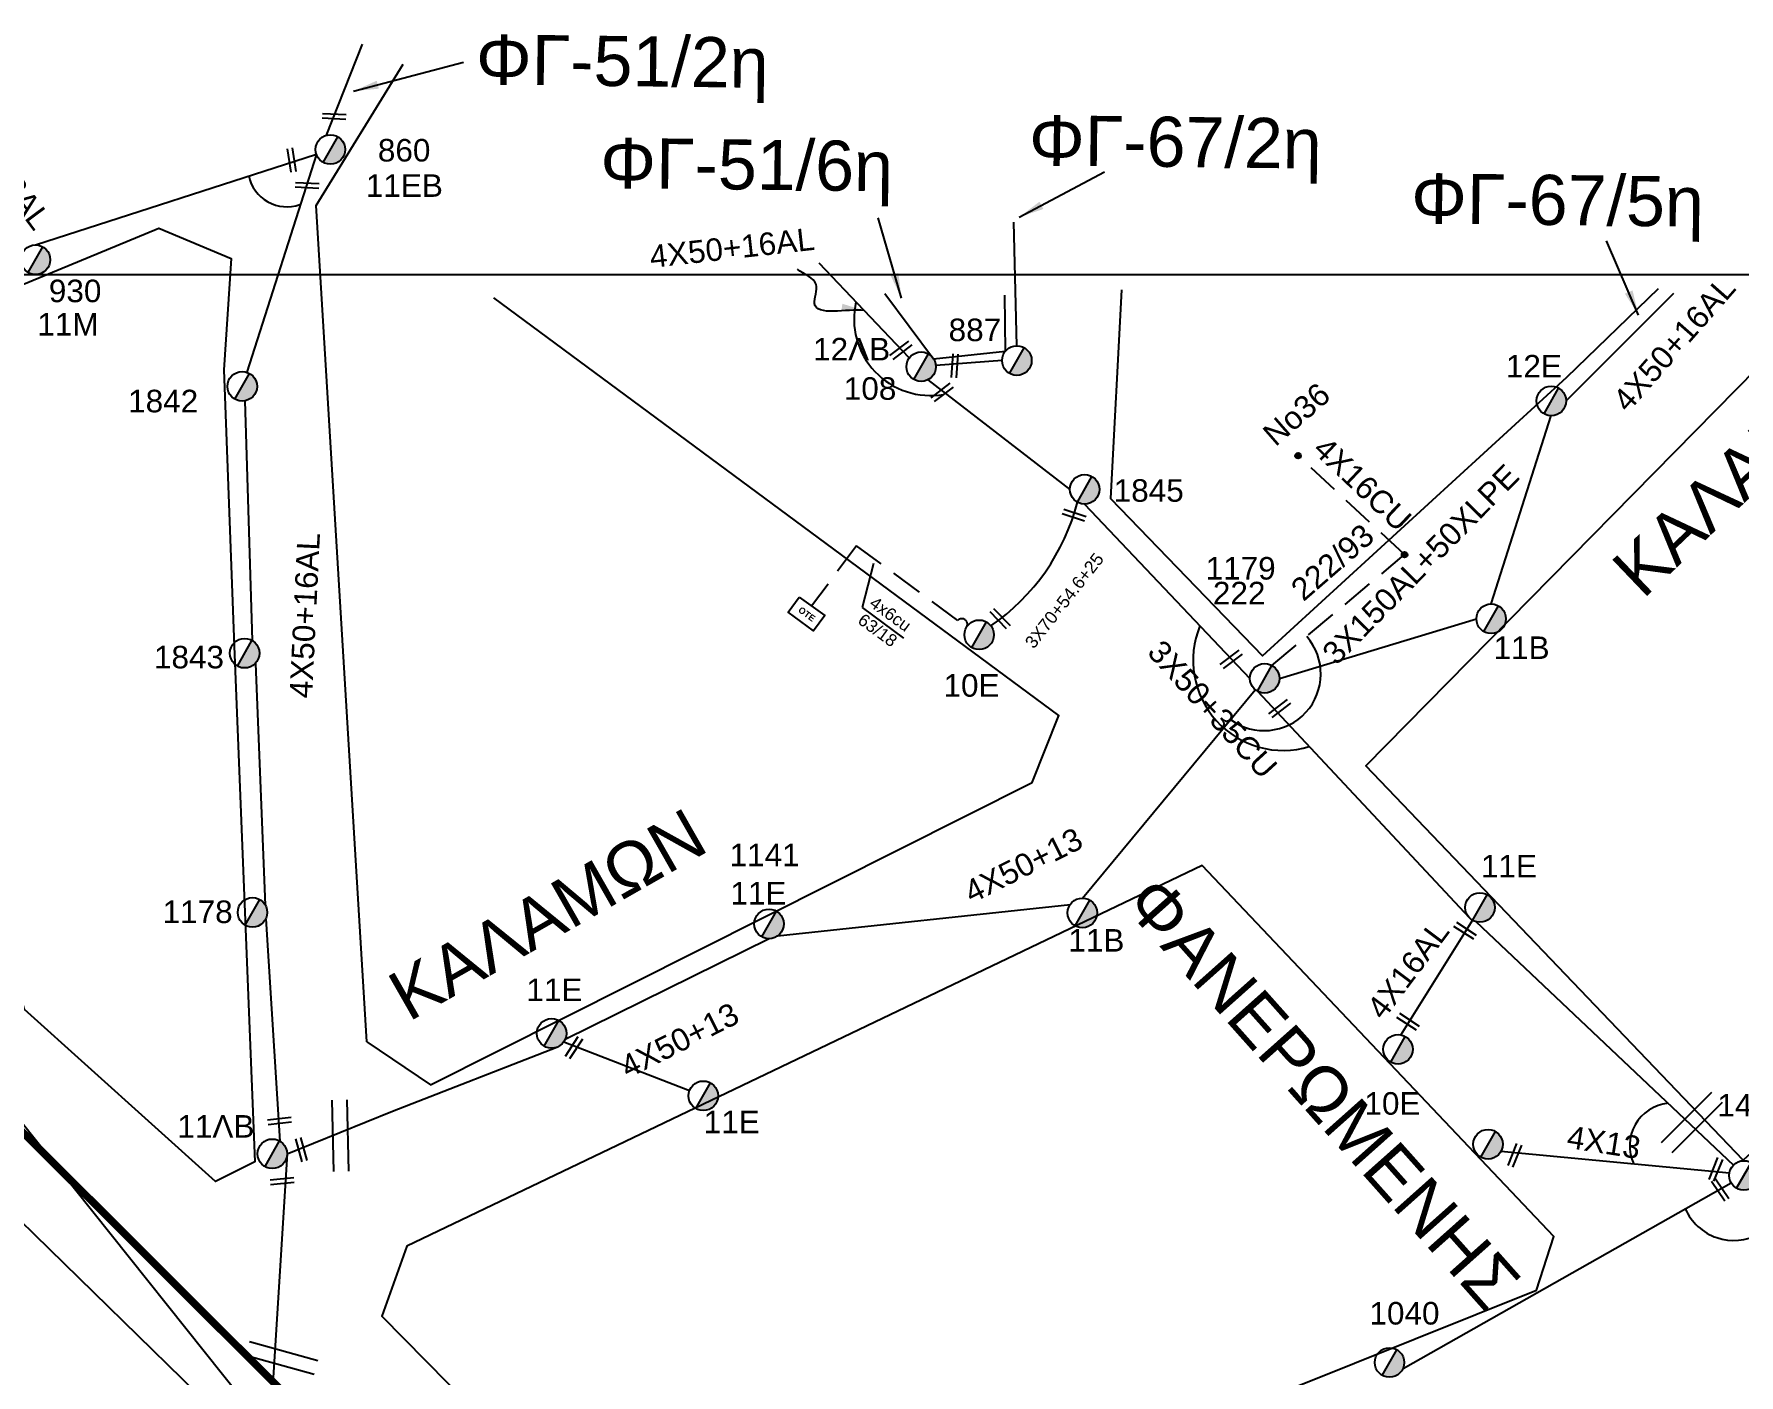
# Model space of a CAD drawing. Header units: millimetres. Extents: x 1642 to 3063, y 749 to 1773.
# Drawn here: x 2382.4 to 2518.5, y 1665.8 to 1772.8 of the extents above; entities that cross this region are included whole.
import ezdxf

# ---------------------------------------------------------------- set-up
doc = ezdxf.new("R2010")
doc.units = ezdxf.units.MM
doc.linetypes.add('ACAD_ISO08W100', pattern=[36, 24, -3, 6, -3])
doc.linetypes.add('DASHED', pattern=[19.05, 12.7, -6.35])
for name, color, linetype in [('Eπιγραφές - Σχήματα', 7, 'Continuous'), ('Pillar OTE', 7, 'Continuous'), ('Άγνωστα', 7, 'Continuous'), ('Γέφυρες Εναέριου Δικτύου', 7, 'Continuous'), ('Γυμνά εναέρια ΧΤ (3Φ)   3x50+35CU', 7, 'Continuous'), ('Γυμνά εναέρια ΧΤ (3Φ)   4x16AL', 7, 'Continuous'), ('Γυμνά εναέρια ΧΤ και ΦΟΠ (3Φ)   4x50+16AL', 7, 'Continuous'), ('Εναέρια παροχή ΧΤ 4x16', 7, 'SYN_LINE'), ('Επιγραφές - Σχήματα', 7, 'Continuous'), ('Καλώδια ΧΤ   3x150AL+50XLPE', 7, 'DASHED'), ('Καλώδια ΧΤ   4x6AL', 7, 'DASHED'), ('Μηχανική τομή', 7, 'Continuous'), ('Στύλος ΦΜ', 7, 'Continuous'), ('Στύλος ΦΜ @ 1', 7, 'Continuous'), ('Συνδέσεις', 7, 'Continuous'), ('Συνεστραμμένα ΧΤ   3x70+54.6+25 AL', 7, 'SYN_LINE'), ('Συνεστραμμένα ΧΤ   4x120+25 AL', 7, 'SYN_LINE'), ('Τομή', 7, 'Continuous'), ('Υπόβαθρο ΔΕΗ', 7, 'Continuous'), ('Υπόγεια καλώδια Παροχών ΧΤ   4x16CU', 7, 'DASHED'), ('Υπόγεια καλώδια Παροχών ΧΤ   4x50AL', 7, 'DASHED')]:
    doc.layers.add(name, color=color, linetype=linetype)
doc.styles.get("Standard").update_dxf_attribs({"font": 'arial.ttf'})
doc.linetypes.add('SYN_LINE', pattern='A,0.5,-0.0001,["/\\/\\/\\/",Standard,S=0.1,R=0,X=0,Y=-0.05],-0.25', length=0.7501)
doc.dimstyles.new('ISO-25', dxfattribs={"dimtxt": 2.5, "dimasz": 2.5, "dimexe": 1.25, "dimexo": 0.625, "dimtad": 1, "dimtxsty": 'Standard', "dimcen": 2.5, "dimaunit": 2, "dimazin": 0, "dimtfac": 1, "dimtmove": 0, "dimatfit": 3, "dimfxl": 1, "dimarcsym": 0})

# ---------------------------------------------------------------- blocks, each defined once
blk = doc.blocks.new('ΥΠΑΡΧΩΝ ΤΣΙΜΕΝΤΕΝΙΟΣ ΣΤΥΛΟΣ')
at = {"layer": 'Στύλος ΦΜ'}
blk.add_hatch(color=7, dxfattribs=at).paths.add_polyline_path([(-1.29, -2.28, 0.574793), (2.62, 0, 0.268822), (1.3, 2.27)])
at = {"layer": 'Στύλος ΦΜ', "color": 7}
blk.add_line((-1.29, -2.28), (1.3, 2.27), dxfattribs=at)
blk.add_circle((0, 0), 2.62, dxfattribs=at)
at = {"layer": 'Στύλος ΦΜ', "flags": 4}
for tag, p in [('ΑΡΙΘΜΟΣ', (-4.68, 8.05)), ('ΤΥΠΟΣ', (-4.91, 3.03))]:
    blk.add_attdef(tag, p, '', height=4, dxfattribs=at)
blk = doc.blocks.new('ΜΗΧΑΝΙΚΗ ΤΟΜΗ')
at = {"layer": 'Μηχανική τομή', "ltscale": 40}
for p, q in [((-1.89, 0.78), (1.89, 0.78)), ((1.89, 0), (-1.89, 0))]:
    blk.add_line(p, q, dxfattribs=at)
blk = doc.blocks.new('ΤΟΜΗ')
at = {"layer": 'Τομή', "ltscale": 40}
for p, q in [((-5.68, 0), (5.68, 0)), ((5.68, -2.33), (-5.68, -2.33))]:
    blk.add_line(p, q, dxfattribs=at)
blk = doc.blocks.new('_ΣΥΝΔΕΣΗ')
at = {"layer": 'Συνδέσεις', "linetype": 'SYN_LINE', "ltscale": 40}
blk.add_hatch(color=256, dxfattribs=at).paths.add_polyline_path([(0.5, -0.01, 1), (-0.5, -0.01, 1)])
at = {"layer": 'Συνδέσεις'}
blk.add_circle((0, -0.01), 0.5, dxfattribs=at)
blk = doc.blocks.new('PILLAR ΟΤΕ')
at = {"layer": 'Pillar OTE', "ltscale": 40}
blk.add_lwpolyline([(-3.31, 2.02), (3.39, 2.02), (3.39, -1.99), (-3.31, -1.99)], close=True, dxfattribs=at)
at = {"layer": 'Pillar OTE', "insert": (-1.81, 0.71), "char_height": 1.3575, "width": 109.961, "attachment_point": 1}
blk.add_mtext('{\\fArial|b1|i0|c161|p34;OTE}', dxfattribs=at)

msp = doc.modelspace()

# ---------------------------------------------------------------- linework, layer by layer
at = {"layer": 'Άγνωστα', "color": 1, "ltscale": 0.2}
for points in [[(2460.59, 1757.79), (2460.84, 1747.92)], [(2459.69, 1746.75), (2454.4, 1746.35)]]:
    msp.add_lwpolyline(points, dxfattribs=at)
at = {"layer": 'Άγνωστα', "color": 27, "ltscale": 0.2}
for points in [[(2498.74, 1727.32), (2503.54, 1742.36)], [(2481.83, 1721.38), (2497.56, 1726.14)], [(2466.1, 1703.84), (2479.9, 1720.47)], [(2441.76, 1700.82), (2465.15, 1703.34)], [(2424.81, 1692.59), (2441.08, 1700.61)], [(2402.6, 1683.43), (2411.03, 1686.82), (2424.15, 1691.94)], [(2424.7, 1692.38), (2434.73, 1688.48)]]:
    msp.add_lwpolyline(points, dxfattribs=at)
at = {"layer": 'Άγνωστα', "color": 2, "ltscale": 0.2}
msp.add_lwpolyline([(2517.76, 1681.89), (2499.51, 1683.61)], dxfattribs=at)
at = {"layer": 'Γέφυρες Εναέριου Δικτύου'}
for points in [[(2399.54, 1761.5, 0.453173), (2403.61, 1759.2, -21.412282)], [(2448.02, 1751.44, 0.536141), (2455.02, 1744.05, 3.57689)], [(2475.49, 1725.58, 0.632392), (2484.22, 1715.93, -2.701424)], [(2477.93, 1718.09, 0.897978), (2484.01, 1724.72, -5.951173)], [(2512.86, 1687.46, 0.520833), (2510.13, 1682.61, -12.523069)], [(2514.23, 1679.04, 0.43991), (2520.15, 1677.04, 0.447617)]]:
    msp.add_lwpolyline(points, format="xyb", dxfattribs=at)
at = {"layer": 'Γυμνά εναέρια ΧΤ (3Φ)   3x50+35CU', "color": 2, "ltscale": 0.2}
for points in [[(2453.76, 1745.21), (2465.11, 1736.47)], [(2466.28, 1735.29), (2479.47, 1721.38)], [(2480.08, 1720.37), (2496.97, 1702.29)], [(2497.51, 1701.96), (2518.08, 1682.53)]]:
    msp.add_lwpolyline(points, dxfattribs=at)
at = {"layer": 'Γυμνά εναέρια ΧΤ (3Φ)   4x16AL', "color": 2, "ltscale": 0.2}
msp.add_lwpolyline([(2497.25, 1702.07), (2491.52, 1692.93)], dxfattribs=at)
at = {"layer": 'Γυμνά εναέρια ΧΤ και ΦΟΠ (3Φ)   4x50+16AL', "color": 1, "ltscale": 0.2}
for points in [[(2405.74, 1764.74), (2408.62, 1772)], [(2404.94, 1763.24), (2399.38, 1745.82)], [(2399.22, 1743.53), (2399.8, 1724.41)], [(2400.07, 1722.58), (2400.86, 1703.28)], [(2400.9, 1702.19), (2402.01, 1684.45)], [(2402.6, 1683.43), (2401.26, 1661.74)]]:
    msp.add_lwpolyline(points, dxfattribs=at)
at = {"layer": 'Γυμνά εναέρια ΧΤ και ΦΟΠ (3Φ)   4x50+16AL', "color": 2, "ltscale": 0.2}
msp.add_lwpolyline([(2452.28, 1746.96), (2445.09, 1754.53)], dxfattribs=at)
at = {"layer": 'Γυμνά εναέρια ΧΤ και ΦΟΠ (3Φ)   4x50+16AL', "color": 27, "ltscale": 0.2}
msp.add_lwpolyline([(2504.72, 1743.53), (2513.33, 1752.13)], dxfattribs=at)
at = {"layer": 'Γυμνά εναέρια ΧΤ και ΦΟΠ (3Φ)   4x50+16AL', "color": 30, "ltscale": 0.2}
msp.add_lwpolyline([(2367.92, 1702.82), (2400.37, 1662.16)], dxfattribs=at)
at = {"layer": 'Επιγραφές - Σχήματα'}
msp.add_lwpolyline([(1667.44, 1753.61), (2823.21, 1753.61), (2823.21, 749.19), (1667.44, 749.19)], close=True, dxfattribs=at)
at = {"layer": 'Καλώδια ΧΤ   3x150AL+50XLPE', "color": 27, "ltscale": 0.2}
msp.add_lwpolyline([(2481.23, 1722.4), (2491.82, 1731.26)], dxfattribs=at)
at = {"layer": 'Καλώδια ΧΤ   4x6AL', "color": 2, "linetype": 'DASHED', "ltscale": 0.2}
msp.add_lwpolyline([(2456.87, 1725.5, 0.878351), (2456.15, 1726), (2448.07, 1731.97), (2444.48, 1727.15)], format="xyb", dxfattribs=at)
at = {"layer": 'Συνεστραμμένα ΧΤ   3x70+54.6+25 AL', "color": 1, "ltscale": 20}
msp.add_lwpolyline([(2382.51, 1755.98), (2404.94, 1763.24)], dxfattribs=at)
at = {"layer": 'Συνεστραμμένα ΧΤ   3x70+54.6+25 AL', "color": 2, "linetype": 'SYN_LINE', "ltscale": 15}
msp.add_arc((2449.04, 1739.77), 17.22, 304.505, 345.4678, dxfattribs=at)
at = {"layer": 'Συνεστραμμένα ΧΤ   4x120+25 AL', "color": 5, "ltscale": 20}
msp.add_lwpolyline([(2491.7, 1666.29), (2517.9, 1681.12)], dxfattribs=at)
at = {"layer": 'Υπόβαθρο ΔΕΗ', "ltscale": 0.2}
for points in [[(2408.98, 1692.36), (2404.91, 1759.13), (2411.86, 1770.42)], [(2365.78, 1746.34), (2392.36, 1757.32), (2398.13, 1754.89), (2397.55, 1746), (2398.37, 1723.94), (2400.03, 1682.8), (2396.89, 1681.21), (2381.64, 1694.94), (2365.78, 1746.34)], [(2593.75, 1753.3), (2557.67, 1718.93), (2537.78, 1700.19), (2518.87, 1682.92), (2488.73, 1714.41), (2526.56, 1752.81)], [(2450.34, 1752.1), (2454.22, 1746.9), (2459.97, 1747.51), (2459.91, 1751.97)], [(2469.22, 1752.41), (2468.35, 1735.75), (2480.48, 1723.19), (2504.78, 1745.42), (2512.11, 1752.51)], [(2408.98, 1692.36), (2414.04, 1688.94), (2462.09, 1713.06), (2464.22, 1718.43), (2419.1, 1751.76)], [(2434.81, 1645.46), (2502.37, 1672.55), (2503.73, 1676.84), (2475.67, 1706.44), (2412.17, 1676.05), (2410.16, 1670.47), (2434.81, 1645.46)]]:
    msp.add_lwpolyline(points, dxfattribs=at)
at = {"layer": 'Υπόβαθρο ΔΕΗ', "color": 1, "linetype": 'ACAD_ISO08W100', "ltscale": 0.4, "const_width": 0.6, "flags": 128}
msp.add_lwpolyline([(2267.38, 1641.24), (2367.77, 1697.28), (2369.84, 1696.78), (2410.88, 1655.84), (2476.12, 1591.41), (2497, 1602.99), (2518.22, 1534.33), (2535.08, 1498.59), (2550.39, 1480.43), (2567.98, 1466.73), (2593.15, 1448.59), (2580.98, 1375.69), (2616.37, 1323.77), (2626, 1317.11), (2651.23, 1315.15), (2677.2, 1310.9), (2703.31, 1302.37), (2725.27, 1292.6), (2749.23, 1281.55), (2780.47, 1264.83), (2797.38, 1253.1), (2811.38, 1240.43)], dxfattribs=at)
at = {"layer": 'Υπόβαθρο ΔΕΗ', "ltscale": 0.2}
msp.add_lwpolyline([(2334.12, 1677.14), (2362.61, 1690.3, -0.267284), (2369.42, 1689.69), (2465.03, 1596.27, -0.572406), (2463.68, 1590.82), (2430.24, 1574.92, -0.363435), (2423.53, 1576.66), (2394.94, 1605.79), (2363.04, 1638.06), (2345.65, 1655.28), (2332.64, 1668.3, -0.436583), (2334.12, 1677.14, 30.578952)], format="xyb", dxfattribs=at)
at = {"layer": 'Υπόγεια καλώδια Παροχών ΧΤ   4x16CU', "color": 27, "ltscale": 0.2}
msp.add_lwpolyline([(2491.82, 1731.26), (2483.32, 1739.16)], dxfattribs=at)

# ---------------------------------------------------------------- block references
at = {"layer": 'Pillar OTE', "xscale": 0.375, "yscale": 0.375, "zscale": 0.375, "rotation": 324.0000000000001}
msp.add_blockref('PILLAR ΟΤΕ', (2444.05, 1726.53), dxfattribs=at)
at = {"layer": 'Μηχανική τομή'}
for p, xscale, yscale, zscale, rotation in [((2406.37, 1766.43), 0.4999999999999995, 0.4999999999999995, 0.4999999999999995, 177.0566614142068), ((2403.16, 1762.79), 0.4999999999999994, 0.4999999999999994, 0.4999999999999994, 98.93855276935894), ((2404.22, 1760.93), 0.4999999999999995, 0.4999999999999995, 0.4999999999999995, 177.0566614142068), ((2451.72, 1747.42), 0.4999999999999996, 0.4999999999999996, 0.4999999999999996, 37.4164946816305), ((2456.1, 1746.31), 0.4999999999999996, 0.4999999999999996, 0.4999999999999996, 85.94641522742604), ((2455.02, 1744.05), 0.4999999999999996, 0.4999999999999996, 0.4999999999999996, 37.4164946816305), ((2465.38, 1734.22), 0.4999999999999996, 0.4999999999999996, 0.4999999999999996, 341.6654963545349), ((2459.39, 1726.01), 0.4999999999999996, 0.4999999999999996, 0.4999999999999996, 314.3552178546094), ((2478.1, 1722.74), 0.4999999999999996, 0.4999999999999996, 0.4999999999999996, 37.4164946816305), ((2481.97, 1718.82), 0.4999999999999996, 0.4999999999999996, 0.4999999999999996, 37.4164946816305), ((2496.76, 1701.4), 0.4999999999999996, 0.4999999999999996, 0.4999999999999996, 147.068092579234), ((2492.2, 1694.13), 0.4999999999999996, 0.4999999999999996, 0.4999999999999996, 147.068092579234), ((2425.66, 1691.8), 0.4999999999999996, 0.4999999999999996, 0.4999999999999996, 56.91547769953535), ((2402.02, 1685.85), 0.4999999999999995, 0.4999999999999995, 0.4999999999999995, 6.298328791841318), ((2403.55, 1683.71), 0.4999999999999996, 0.4999999999999996, 0.4999999999999996, 285.2310913527664), ((2500.8, 1683.23), 0.4999999999999996, 0.4999999999999996, 0.4999999999999996, 68.09227391030115), ((2516.85, 1682.11), 0.4999999999999996, 0.4999999999999996, 0.4999999999999996, 68.09227391030115), ((2402.23, 1681.05), 0.4999999999999996, 0.4999999999999996, 0.4999999999999996, 5.294709223014676), ((2517.18, 1680.65), 0.4999999999999996, 0.4999999999999996, 0.4999999999999996, 124.0461369551525)]:
    msp.add_blockref('ΜΗΧΑΝΙΚΗ ΤΟΜΗ', p, dxfattribs=dict(at, xscale=xscale, yscale=yscale, zscale=zscale, rotation=rotation))
at = {"layer": 'Στύλος ΦΜ @ 1', "ltscale": 40}
ref = msp.add_blockref('ΥΠΑΡΧΩΝ ΤΣΙΜΕΝΤΕΝΙΟΣ ΣΤΥΛΟΣ', (2406.06, 1763.6), dxfattribs=dict(at, xscale=0.4499999999998181, yscale=0.4499999999998181, zscale=0.4499999999998181))
ref.add_attrib('ΤΥΠΟΣ', '860', (2409.85, 1762.64), dxfattribs={"layer": 'Στύλος ΦΜ', "height": 1.8, "flags": 4})
ref.add_attrib('ΑΡΙΘΜΟΣ', '11EB', (2408.89, 1759.82), dxfattribs={"layer": 'Στύλος ΦΜ', "height": 1.8, "flags": 4})
ref = msp.add_blockref('ΥΠΑΡΧΩΝ ΤΣΙΜΕΝΤΕΝΙΟΣ ΣΤΥΛΟΣ', (2382.51, 1754.8), dxfattribs=dict(at, xscale=0.4499999999998181, yscale=0.4499999999998181, zscale=0.4499999999998181))
ref.add_attrib('ΤΥΠΟΣ', '930', (2383.58, 1751.41), dxfattribs={"layer": 'Στύλος ΦΜ', "height": 1.8, "flags": 4})
ref.add_attrib('ΑΡΙΘΜΟΣ', '11M', (2382.66, 1748.75), dxfattribs={"layer": 'Στύλος ΦΜ', "height": 1.8, "flags": 4})
ref = msp.add_blockref('ΥΠΑΡΧΩΝ ΤΣΙΜΕΝΤΕΝΙΟΣ ΣΤΥΛΟΣ', (2460.87, 1746.75), dxfattribs=dict(at, xscale=0.4499999999998181, yscale=0.4499999999998181, zscale=0.4499999999998181))
ref.add_attrib('ΤΥΠΟΣ', '887', (2455.42, 1748.3), dxfattribs={"layer": 'Στύλος ΦΜ', "height": 1.8, "flags": 4})
ref = msp.add_blockref('ΥΠΑΡΧΩΝ ΤΣΙΜΕΝΤΕΝΙΟΣ ΣΤΥΛΟΣ', (2453.23, 1746.26), dxfattribs=dict(at, xscale=0.4499999999998181, yscale=0.4499999999998181, zscale=0.4499999999998181))
ref.add_attrib('ΤΥΠΟΣ', '108', (2447.05, 1743.62), dxfattribs={"layer": 'Στύλος ΦΜ', "height": 1.8, "flags": 4})
ref.add_attrib('ΑΡΙΘΜΟΣ', '12ΛB', (2444.6, 1746.76), dxfattribs={"layer": 'Στύλος ΦΜ', "height": 1.8, "flags": 4})
ref = msp.add_blockref('ΥΠΑΡΧΩΝ ΤΣΙΜΕΝΤΕΝΙΟΣ ΣΤΥΛΟΣ', (2503.54, 1743.53), dxfattribs=dict(at, xscale=0.4499999999998181, yscale=0.4499999999998181, zscale=0.4499999999998181))
ref.add_attrib('ΤΥΠΟΣ', '12E', (2499.91, 1745.4), dxfattribs={"layer": 'Στύλος ΦΜ', "height": 1.8, "flags": 4})
ref = msp.add_blockref('ΥΠΑΡΧΩΝ ΤΣΙΜΕΝΤΕΝΙΟΣ ΣΤΥΛΟΣ', (2399.02, 1744.69), dxfattribs=dict(at, xscale=0.4499999999998181, yscale=0.4499999999998181, zscale=0.4499999999998181))
ref.add_attrib('ΤΥΠΟΣ', '1842', (2389.91, 1742.62), dxfattribs={"layer": 'Στύλος ΦΜ', "height": 1.8, "flags": 4})
ref = msp.add_blockref('ΥΠΑΡΧΩΝ ΤΣΙΜΕΝΤΕΝΙΟΣ ΣΤΥΛΟΣ', (2466.28, 1736.47), dxfattribs=dict(at, xscale=0.4499999999998181, yscale=0.4499999999998181, zscale=0.4499999999998181))
ref.add_attrib('ΤΥΠΟΣ', '1845', (2468.6, 1735.48), dxfattribs={"layer": 'Στύλος ΦΜ', "height": 1.8, "flags": 4})
ref = msp.add_blockref('ΥΠΑΡΧΩΝ ΤΣΙΜΕΝΤΕΝΙΟΣ ΣΤΥΛΟΣ', (2480.65, 1721.38), dxfattribs=dict(at, xscale=0.4499999999998181, yscale=0.4499999999998181, zscale=0.4499999999998181))
ref.add_attrib('ΤΥΠΟΣ', '1179', (2475.94, 1729.27), dxfattribs={"layer": 'Στύλος ΦΜ', "height": 1.8, "flags": 4})
ref.add_attrib('ΑΡΙΘΜΟΣ', '222', (2476.52, 1727.29), dxfattribs={"layer": 'Στύλος ΦΜ', "height": 1.8, "flags": 4})
ref = msp.add_blockref('ΥΠΑΡΧΩΝ ΤΣΙΜΕΝΤΕΝΙΟΣ ΣΤΥΛΟΣ', (2457.86, 1724.86), dxfattribs=dict(at, xscale=0.4499999999998181, yscale=0.4499999999998181, zscale=0.4499999999998181))
ref.add_attrib('ΤΥΠΟΣ', '10E', (2455.01, 1719.92), dxfattribs={"layer": 'Στύλος ΦΜ', "height": 1.8, "flags": 4})
ref = msp.add_blockref('ΥΠΑΡΧΩΝ ΤΣΙΜΕΝΤΕΝΙΟΣ ΣΤΥΛΟΣ', (2498.74, 1726.14), dxfattribs=dict(at, xscale=0.4499999999998181, yscale=0.4499999999998181, zscale=0.4499999999998181))
ref.add_attrib('ΤΥΠΟΣ', '11B', (2498.93, 1722.93), dxfattribs={"layer": 'Στύλος ΦΜ', "height": 1.8, "flags": 4})
ref = msp.add_blockref('ΥΠΑΡΧΩΝ ΤΣΙΜΕΝΤΕΝΙΟΣ ΣΤΥΛΟΣ', (2399.21, 1723.39), dxfattribs=dict(at, xscale=0.4499999999998181, yscale=0.4499999999998181, zscale=0.4499999999998181))
ref.add_attrib('ΤΥΠΟΣ', '1843', (2391.97, 1722.18), dxfattribs={"layer": 'Στύλος ΦΜ', "height": 1.8, "flags": 4})
ref = msp.add_blockref('ΥΠΑΡΧΩΝ ΤΣΙΜΕΝΤΕΝΙΟΣ ΣΤΥΛΟΣ', (2441.08, 1701.78), dxfattribs=dict(at, xscale=0.4499999999998181, yscale=0.4499999999998181, zscale=0.4499999999998181))
ref.add_attrib('ΤΥΠΟΣ', '1141', (2437.93, 1706.39), dxfattribs={"layer": 'Στύλος ΦΜ', "height": 1.8, "flags": 4})
ref.add_attrib('ΑΡΙΘΜΟΣ', '11E', (2438, 1703.33), dxfattribs={"layer": 'Στύλος ΦΜ', "height": 1.8, "flags": 4})
ref = msp.add_blockref('ΥΠΑΡΧΩΝ ΤΣΙΜΕΝΤΕΝΙΟΣ ΣΤΥΛΟΣ', (2497.84, 1703.09), dxfattribs=dict(at, xscale=0.4499999999998181, yscale=0.4499999999998181, zscale=0.4499999999998181))
ref.add_attrib('ΤΥΠΟΣ', '11E', (2497.92, 1705.49), dxfattribs={"layer": 'Στύλος ΦΜ', "height": 1.8, "flags": 4})
ref = msp.add_blockref('ΥΠΑΡΧΩΝ ΤΣΙΜΕΝΤΕΝΙΟΣ ΣΤΥΛΟΣ', (2399.84, 1702.7), dxfattribs=dict(at, xscale=0.4499999999998181, yscale=0.4499999999998181, zscale=0.4499999999998181))
ref.add_attrib('ΤΥΠΟΣ', '1178', (2392.66, 1701.85), dxfattribs={"layer": 'Στύλος ΦΜ', "height": 1.8, "flags": 4})
ref = msp.add_blockref('ΥΠΑΡΧΩΝ ΤΣΙΜΕΝΤΕΝΙΟΣ ΣΤΥΛΟΣ', (2466.1, 1702.66), dxfattribs=dict(at, xscale=0.4499999999998181, yscale=0.4499999999998181, zscale=0.4499999999998181))
ref.add_attrib('ΤΥΠΟΣ', '11B', (2464.98, 1699.57), dxfattribs={"layer": 'Στύλος ΦΜ', "height": 1.8, "flags": 4})
ref = msp.add_blockref('ΥΠΑΡΧΩΝ ΤΣΙΜΕΝΤΕΝΙΟΣ ΣΤΥΛΟΣ', (2423.72, 1693.04), dxfattribs=dict(at, xscale=0.4499999999998181, yscale=0.4499999999998181, zscale=0.4499999999998181))
ref.add_attrib('ΤΥΠΟΣ', '11E', (2421.71, 1695.62), dxfattribs={"layer": 'Στύλος ΦΜ', "height": 1.8, "flags": 4})
ref = msp.add_blockref('ΥΠΑΡΧΩΝ ΤΣΙΜΕΝΤΕΝΙΟΣ ΣΤΥΛΟΣ', (2491.3, 1691.77), dxfattribs=dict(at, xscale=0.4499999999998181, yscale=0.4499999999998181, zscale=0.4499999999998181))
ref.add_attrib('ΤΥΠΟΣ', '10E', (2488.62, 1686.55), dxfattribs={"layer": 'Στύλος ΦΜ', "height": 1.8, "flags": 4})
ref = msp.add_blockref('ΥΠΑΡΧΩΝ ΤΣΙΜΕΝΤΕΝΙΟΣ ΣΤΥΛΟΣ', (2435.83, 1688.06), dxfattribs=dict(at, xscale=0.4499999999998181, yscale=0.4499999999998181, zscale=0.4499999999998181))
ref.add_attrib('ΤΥΠΟΣ', '11E', (2435.87, 1685.07), dxfattribs={"layer": 'Στύλος ΦΜ', "height": 1.8, "flags": 4})
ref = msp.add_blockref('ΥΠΑΡΧΩΝ ΤΣΙΜΕΝΤΕΝΙΟΣ ΣΤΥΛΟΣ', (2518.92, 1681.7), dxfattribs=dict(at, xscale=0.4499999999998181, yscale=0.4499999999998181, zscale=0.4499999999998181))
ref.add_attrib('ΤΥΠΟΣ', '1485', (2516.8, 1686.41), dxfattribs={"layer": 'Στύλος ΦΜ', "height": 1.8, "flags": 4})
ref = msp.add_blockref('ΥΠΑΡΧΩΝ ΤΣΙΜΕΝΤΕΝΙΟΣ ΣΤΥΛΟΣ', (2401.42, 1683.43), dxfattribs=dict(at, xscale=0.4499999999998181, yscale=0.4499999999998181, zscale=0.4499999999998181))
ref.add_attrib('ΤΥΠΟΣ', '11ΛB', (2393.84, 1684.72), dxfattribs={"layer": 'Στύλος ΦΜ', "height": 1.8, "flags": 4})
at = {"layer": 'Στύλος ΦΜ @ 1', "ltscale": 40, "xscale": 0.4499999999998181, "yscale": 0.4499999999998181, "zscale": 0.4499999999998181}
msp.add_blockref('ΥΠΑΡΧΩΝ ΤΣΙΜΕΝΤΕΝΙΟΣ ΣΤΥΛΟΣ', (2498.49, 1684.19), dxfattribs=at)
at = {"layer": 'Στύλος ΦΜ @ 1', "ltscale": 40}
ref = msp.add_blockref('ΥΠΑΡΧΩΝ ΤΣΙΜΕΝΤΕΝΙΟΣ ΣΤΥΛΟΣ', (2490.62, 1666.77), dxfattribs=dict(at, xscale=0.4499999999998181, yscale=0.4499999999998181, zscale=0.4499999999998181))
ref.add_attrib('ΤΥΠΟΣ', '1040', (2489.02, 1669.8), dxfattribs={"layer": 'Στύλος ΦΜ', "height": 1.8, "flags": 4})
at = {"layer": 'Συνδέσεις', "xscale": 0.4499999999998181, "yscale": 0.4499999999998181, "zscale": 0.4499999999998181}
for p in [(2483.32, 1739.16), (2491.82, 1731.26)]:
    msp.add_blockref('_ΣΥΝΔΕΣΗ', p, dxfattribs=at)
at = {"layer": 'Τομή'}
for p, xscale, yscale, zscale, rotation in [((2514.34, 1686.33), 0.4999999999999997, 0.4999999999999997, 0.4999999999999997, 45.043854411859), ((2407.43, 1684.89), 0.4999999999999999, 0.4999999999999999, 0.4999999999999999, 271.445768058032), ((2402.33, 1667.69), 0.4999999999999998, 0.4999999999999998, 0.4999999999999998, 344.622231403742)]:
    msp.add_blockref('ΤΟΜΗ', p, dxfattribs=dict(at, xscale=xscale, yscale=yscale, zscale=zscale, rotation=rotation))

# ---------------------------------------------------------------- texts
at = {"layer": 'Eπιγραφές - Σχήματα', "char_height": 4, "width": 40.8874, "attachment_point": 1}
for s, insert, rotation in [('ΦΓ-51/2η', (2417.7, 1772.8), 359.3062), ('ΦΓ-67/2η', (2461.86, 1766.35), 359.3062), ('ΦΓ-51/6η', (2427.63, 1764.54), 359.3062), ('ΦΓ-67/5η', (2492.37, 1761.71), 359.3062), ('ΚΑΛΑΜΩΝ', (2508.09, 1730.53), 43.6691), ('ΚΑΛΑΜΩΝ', (2410.32, 1697.4), 29.6983), ('ΦΑΝΕΡΩΜΕΝΗΣ', (2472.25, 1706), 311.6974)]:
    msp.add_mtext(s, dxfattribs=dict(at, insert=insert, rotation=rotation))
at = {"layer": 'Eπιγραφές - Σχήματα', "char_height": 1.8, "attachment_point": 1}
for s, insert, rotation in [('No36', (2480.33, 1741.18), 40.995), ('222/93', (2482.57, 1728.82), 40.995), ('4X50+13', (2456.45, 1704.99), 26.7557), ('4X50+13', (2429, 1691.02), 26.7557), ('4X13', (2504.98, 1685.7), 351.0147)]:
    msp.add_mtext_dynamic_manual_height_columns(s, width=11.4428, gutter_width=12.5, heights=[0], dxfattribs=dict(at, insert=insert, rotation=rotation))
at = {"layer": 'Γυμνά εναέρια ΧΤ (3Φ)   3x50+35CU', "color": 7, "insert": (2472.52, 1724.61), "char_height": 1.8, "width": 168.3718, "attachment_point": 1, "rotation": 312.4021}
msp.add_mtext('3X50+35CU', dxfattribs=at)
at = {"layer": 'Γυμνά εναέρια ΧΤ (3Φ)   4x16AL', "color": 7, "insert": (2488.68, 1695.11), "char_height": 1.8, "width": 168.3718, "attachment_point": 1, "rotation": 52.9989}
msp.add_mtext('4X16AL', dxfattribs=at)
at = {"layer": 'Γυμνά εναέρια ΧΤ και ΦΟΠ (3Φ)   4x50+16AL', "color": 7, "char_height": 1.8, "width": 168.3718, "attachment_point": 1}
for insert, rotation in [((2431.46, 1755.93), 6.3269), ((2508.3, 1743.72), 48.6723), ((2402.79, 1719.85), 87.2078)]:
    msp.add_mtext('4X50+16AL', dxfattribs=dict(at, insert=insert, rotation=rotation))
at = {"layer": 'Εναέρια παροχή ΧΤ 4x16', "color": 7, "insert": (2378.51, 1765.26), "char_height": 1.8, "width": 168.3718, "attachment_point": 1, "rotation": 306.668}
msp.add_mtext('4X16AL', dxfattribs=at)
at = {"layer": 'Καλώδια ΧΤ   3x150AL+50XLPE', "color": 7, "insert": (2493.11, 1730.48), "char_height": 1.8, "width": 27.8484, "attachment_point": 5, "rotation": 45.5573}
msp.add_mtext('3X150AL+50XLPE', dxfattribs=at)
at = {"layer": 'Συνεστραμμένα ΧΤ   3x70+54.6+25 AL', "color": 7, "insert": (2461.43, 1724.3), "char_height": 1, "width": 168.3718, "attachment_point": 1, "rotation": 51.8484}
msp.add_mtext('3X70+54.6+25', dxfattribs=at)
at = {"layer": 'Υπόγεια καλώδια Παροχών ΧΤ   4x16CU', "color": 7, "insert": (2485.64, 1740.82), "char_height": 1.8, "width": 168.3718, "attachment_point": 1, "rotation": 316.5955}
msp.add_mtext('4X16CU', dxfattribs=at)
at = {"layer": 'Υπόγεια καλώδια Παροχών ΧΤ   4x50AL', "color": 7, "ltscale": 0.2, "char_height": 0.98, "attachment_point": 1, "rotation": 324}
for s, insert in [('4x6cu', (2449.59, 1727.99)), ('63/18', (2448.66, 1726.63))]:
    msp.add_mtext_dynamic_manual_height_columns(s, width=1.8, gutter_width=12.5, heights=[0.118], dxfattribs=dict(at, insert=insert))

# ---------------------------------------------------------------- leaders
at = {"layer": 'Eπιγραφές - Σχήματα', "path_type": 1}
msp.add_leader([(2448.68, 1750.74), (2444.71, 1751.3), (2444.84, 1752.83), (2443.35, 1754.04)], dimstyle='ISO-25', override={"dimasz": 1.8, "dimtad": 0}, dxfattribs=at)
at = {"layer": 'Επιγραφές - Σχήματα', "ltscale": 40}
for points in [[(2407.91, 1768.26), (2416.69, 1770.58)], [(2461.06, 1758.2), (2467.86, 1761.82)], [(2451.65, 1751.74), (2449.79, 1758.14)], [(2510.51, 1750.38), (2507.96, 1756.32)]]:
    msp.add_leader(points, dimstyle='ISO-25', override={"dimasz": 2, "dimtad": 0}, dxfattribs=at)
at = {"layer": 'Επιγραφές - Σχήματα'}
msp.add_leader([(2449.43, 1730.55), (2448.52, 1727.05), (2451.81, 1724.58)], dimstyle='ISO-25', override={"dimasz": 0.5, "dimgap": 0.625, "dimtad": 0}, dxfattribs=at)

doc.saveas('drawing.dxf')
